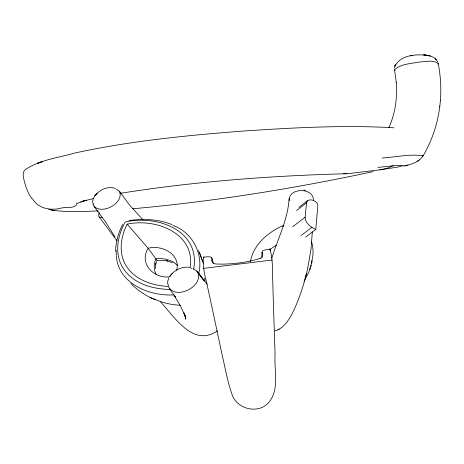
<?xml version="1.0" encoding="UTF-8"?>
<svg xmlns="http://www.w3.org/2000/svg" width="464" height="464" viewBox="0 0 464 464"><rect width="100%" height="100%" fill="white"/><g stroke="black" fill="none" stroke-linecap="round" stroke-linejoin="round"><path stroke-width="0.7" d="M167.626 283.8L167.777 281.056L168.838 277.936M204.804 281.022L204.763 278.203M269.63 249.696L269.63 249.127L270.048 249.081C272.53 258.57 272.646 268.314 272.681 278.075C273.319 303.775 274.328 329.469 275.071 355.163C273.998 370.434 279.612 388.745 269.282 401.841C258.721 415.054 236.025 409.236 231.704 393.455C227.325 380.834 225.162 367.575 222.07 354.606C216.862 330.327 211.799 306.014 206.434 281.764C204.137 273.69 202.959 265.501 203.412 257.12C206.225 257.108 213.55 255.119 211.764 260.49M262.038 252.184C262.589 249.406 267.351 249.835 269.63 249.127M261.94 252.364L261.783 257.601M168.113 283.875L168.188 285.517M116.18 250.386L116.238 255.113M388.82 127.78C395.293 113.57 397.503 97.66 396.256 82.157L396.291 82.528L394.551 69.896C400.264 63.922 410.24 63.864 418.105 62.182C424.647 61.799 432.552 59.659 438.19 63.313C440.574 75.568 441.368 88.137 440.377 100.589M312.301 232.017L311.06 248.814L307.876 267.606M307.615 200.57L306.542 202.78L305.126 217.21C305.109 223.213 310.874 227.209 315.775 229.431L317.898 205.094C317.138 201.028 311.066 198.604 307.615 200.57L298.973 207.309M115.664 251.181C115.762 241.866 118.39 232.696 122.658 224.448M155.237 268.557L155.84 263.5L155.643 264.219L156.49 261.557M211.758 260.548C211.706 265.327 218.84 263.709 221.902 264.126M313.391 200.471C314.076 187.172 288.074 187.323 289.246 200.709M190.286 267.612C195.309 232.829 155.359 218.016 127.188 224.153C120.559 236.93 118.25 253.408 126.318 266.11C135.157 280.012 152.331 285.569 168.038 286.398M403.761 166.1C410.913 164.517 418.957 162.296 423.151 155.776C432.025 140.627 437.709 123.65 439.808 106.221M439.779 106.54L440.411 100.259M289.101 198.592C287.97 219.495 277.878 238.328 271.875 258.042M307.655 267.832L306.75 273.041L304.993 278.104M394.394 68.092C398.373 54.363 418.592 53.424 430.174 55.987L424.543 54.891C428.156 55.303 432.68 56.045 436.148 59.369L435.336 58.609L437.772 61.874M193.708 269.045C200.668 229.947 156.31 214.588 125.193 222.03C117.224 236.06 114.063 254.8 123.575 268.905C133.852 284.084 153.335 289.304 170.764 289.449M176.656 270.263C180.873 254.104 161.733 244.574 148.144 248.263L127.188 224.153M250.467 261.621C253.361 244.296 268.36 231.948 283.701 225.318M198.696 273.719C203.673 253.924 192.282 232.075 172.863 225.411M311.559 263.639L312.168 260.791M304.048 281.254L308.85 272.24L311.825 262.404M306.426 273.853C302.969 287.332 298.659 300.684 292.39 313.136C288.538 320.537 283.463 328.541 274.949 330.965M311.599 261.737C313.542 255.241 313.519 248.188 311.553 241.698M309.9 269.572L310.381 268.001M310.729 266.835L311.216 265.24M99.482 212.628L98.612 214.733L99.006 216.787L117.119 240.845M437.859 64.223L438.19 63.313M170.062 276.068C174.377 269.804 182.451 266.179 189.991 267.351M260.872 258.135L261.499 257.363M169.836 276.202L172.225 273.389M423.011 155.997L422.107 156.519M296.554 210.563L306.542 202.78M292.772 226.705L305.126 217.21M301.182 235.445L311.941 227.308M269.828 249.499L276.353 245.166M305.573 237.11L315.775 229.431M419.27 160.005L417.414 161.275M217.535 330.809C193.146 347.623 174.916 317.179 160.619 302.006M277.971 329.817L279.224 329.104M393.176 165.764L387.017 168.316L380.857 169.731L348.911 173.553L345.048 173.745L343.261 173.345M282.866 226.246L283.956 225.736M77.372 203.325L86.316 200.222L80.881 201.805L83.514 201.034M83.711 200.976L93.734 198.511M404.956 165.834L407.955 165.103M373.311 171.581C293.811 188.645 213.312 201.573 132.31 208.794M410.489 55.883L412.287 55.512M120.135 193.355C195.066 181.418 270.97 175.699 346.788 173.727M377.835 167.423L395.026 165.59L403.599 165.503L397.509 167.144L381.773 169.54M129.056 220.557C143.417 218.474 158.468 219.188 172.04 224.628M382.098 158.015C395.589 157.168 409.898 153.764 423.151 155.776M379.912 169.772L380.834 169.656M203.464 268.354L272.246 260.049M156.89 260.484L164.668 260.461L167.649 260.954L166.791 260.785L172.417 262.601M98.345 210.952C82.633 211.387 66.683 212.587 51.104 209.914M170.137 276.741C154.199 279.229 138.527 263.662 148.144 248.263L156.948 260.397M222.262 264.126C234.685 263.917 247.196 262.398 259.098 258.738C262.322 258.28 263.79 255.125 262.079 252.364M173.403 294.907C148.985 296.252 118.082 283.405 116.278 255.699M180.276 305.248C171.419 304.802 162.533 302.957 154.535 299.025M393.849 127.791C344.34 124.915 294.704 127.646 245.282 130.906C188.146 135.256 130.894 140.801 74.826 153.027C58.377 157.731 40.171 159.761 25.619 169.377C22.545 171.535 22.991 175.67 23.745 178.849C25.329 185.925 27.73 192.896 32.01 198.812M423.255 54.793L424.722 54.914M191.104 268.337L191.748 268.453M54.45 210.523L48.72 209.473M99.151 216.995L102.695 217.738M303.897 190.02L305.579 190.385M115.461 188.436C108.037 185.728 99.447 189.724 94.9 195.744L97.051 193.32L94.749 195.889L93.177 198.946L92.678 201.422L93.073 204.409M192.972 268.766L196.893 271.04L204.108 280.842L196.893 271.04L207.193 284.31M116.29 189.219L119.37 191.191L129.479 204.966L142.941 219.861M130.854 283.533C137.849 290.626 146.357 296.189 155.614 299.872M150.116 297.441L153.665 299.013M395.015 70.627L394.551 69.896M177.474 265.472C172.011 259.741 163.572 257.903 155.921 258.813C153.619 263.825 153.561 269.955 156.42 274.763M93.241 203.957L94.047 206.381L105.044 221.166L114.991 236.889M168.287 286.044C174.754 301.182 204.63 286.201 197.565 271.852M169.296 288.446L175.496 297.262L174.116 295.226L180.705 306.466L185.142 315.99L183.964 312.927L185.791 319.203L185.432 316.407M94.047 206.381C102.382 214.809 123.917 203.278 119.625 191.528M32.439 198.725C37.874 208.365 50.031 210.673 60.117 208.406C64.305 206.434 76.543 209.455 76.896 203.081M198.447 250.45L202.64 261.128M199.462 252.462L203.255 263.158M213.405 263.436L211.868 257.856M203.963 257.619L203.829 257.073M185.345 315.706L185.42 316.999M270.048 249.081L270.054 250.537M395.299 64.85L394.8 65.992L395.299 64.85M42.705 161.513L37.497 163.311L42.705 161.513"/></g></svg>
